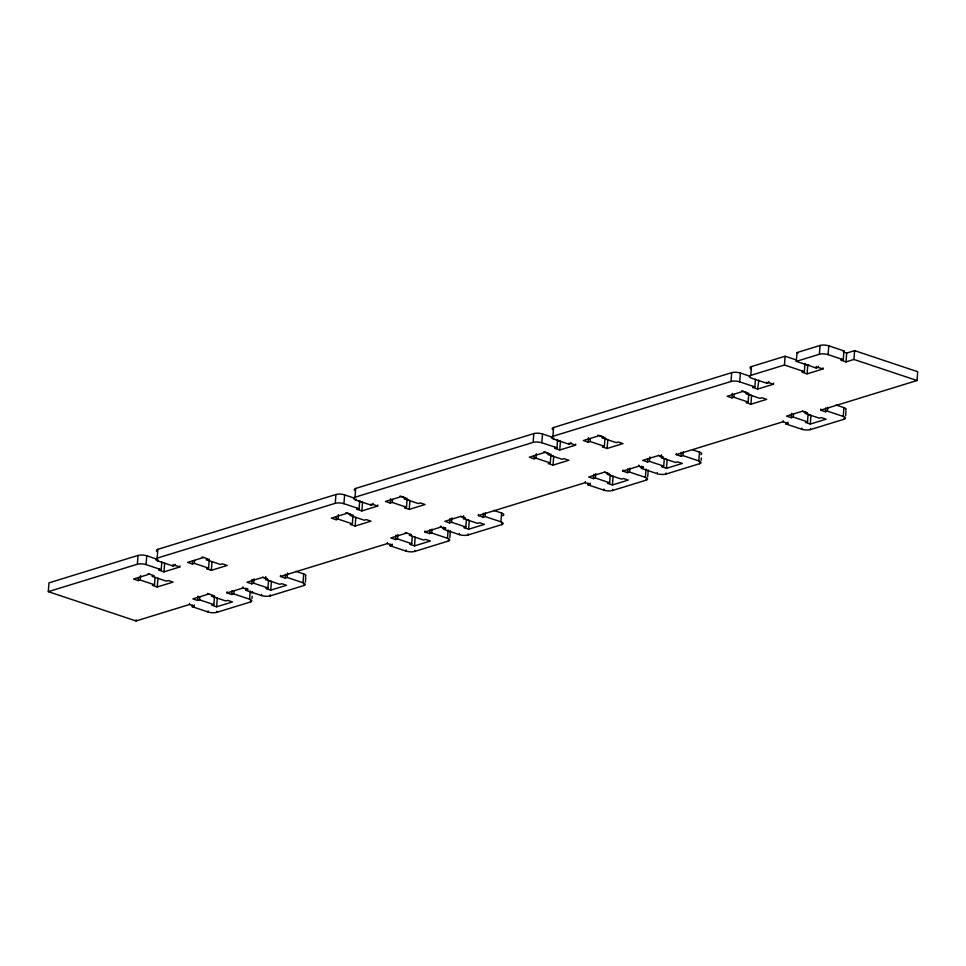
<?xml version="1.0" encoding="UTF-8"?>
<svg xmlns="http://www.w3.org/2000/svg" width="966" height="966" viewBox="0 0 966 966"><rect width="100%" height="100%" fill="white"/><g stroke="black" fill="none" stroke-linecap="round" stroke-linejoin="round"><path stroke-width="1.45" d="M194.287 604.994L194.202 606.093L189.457 604.511L136.025 620.957L48.3 591.651L48.988 582.848L138.041 555.426A6.194 1.944 4.5 0 1 146.747 555.8L157.156 559.278M48.3 591.651L137.353 564.229L138.041 555.426M149.344 574.178L133.513 579.045L138.259 580.638L138.488 577.704M136.025 620.957L136.109 619.858M138.259 580.638L140.239 580.023L140.589 575.627M161.805 561.958L161.201 569.662L146.047 564.603L146.747 555.8M148.052 573.599L154.089 575.76L152.109 576.364L166.357 581.134L168.326 580.518L173.083 582.1L157.253 586.978L152.495 585.396L154.475 584.78L155.055 577.451M179.893 565.883L179.797 566.982L175.051 565.4L173.071 566.004L157.929 560.944A6.194 1.944 4.5 0 1 157.132 558.143L157.832 549.34L335.926 494.507A6.194 1.944 4.5 0 1 344.633 494.882L354.099 498.045M157.929 560.944L158.013 559.845M157.253 586.978L157.941 578.175M179.797 566.982L163.966 571.86L159.221 570.266L159.305 569.167M163.966 571.86L164.667 563.057M173.071 566.004L173.204 564.349M175.051 565.4L175.136 564.301M203.452 557.515L187.621 562.393L192.367 563.975L192.596 561.041M189.457 604.511L189.541 603.412M192.367 563.975L194.347 563.371L194.577 560.437M250.484 600.9L250.387 601.999L216.746 612.359A6.194 1.944 4.5 0 1 208.052 611.985L192.222 606.696L192.355 605.054M208.716 594.005L192.886 598.884L197.632 600.466L197.982 596.07M197.632 600.466L199.612 599.85L199.841 596.928M202.16 556.947L208.197 559.097L206.217 559.712L220.465 564.47L222.446 563.854L227.191 565.448L211.361 570.314L206.615 568.732L208.596 568.129L209.284 559.326M208.052 611.985L208.137 610.886M211.361 570.314L212.049 561.524M207.424 593.438L213.462 595.587L211.482 596.203L225.73 600.961L227.71 600.345L232.456 601.939L216.626 606.805L211.88 605.223L213.86 604.619L214.549 595.817M216.626 606.805L217.314 598.014M216.746 612.359L216.843 611.261M250.387 601.999A6.194 1.944 4.5 0 0 249.602 599.198L233.772 593.909L231.804 594.513L227.046 592.931L227.143 591.832M231.804 594.513L232.106 590.673M233.772 593.909L234.038 590.612M242.973 586.954L242.877 588.053L227.046 592.931M303.904 584.454L303.819 585.553L270.178 595.913A6.194 1.944 4.5 0 1 261.472 595.539L245.654 590.25L245.823 588.053M245.654 590.25L247.634 589.646L247.719 588.548M249.602 599.198L250.254 590.951M265.807 576.617L265.578 579.552L267.558 578.936L262.8 577.354L246.97 582.22L251.728 583.814L252.066 579.407M251.969 598.473L252.15 596.276M251.728 583.814L253.696 583.198L254.046 578.803M261.472 595.539L261.557 594.44M265.578 579.552L279.814 584.309L281.794 583.693L286.54 585.287L270.709 590.154L265.964 588.572L267.944 587.968L268.524 580.626M270.178 595.913L270.263 594.802M270.709 590.154L271.41 581.363L267.848 580.168M303.819 585.553A6.194 1.944 4.5 0 0 303.034 582.752L287.204 577.463L285.224 578.066L280.478 576.485L280.563 575.386M285.224 578.066L285.525 574.215M287.204 577.463L287.554 573.055M303.034 582.752L303.722 573.949L295.813 571.304M305.401 582.027L305.751 577.632M157.132 558.143L335.238 503.31L335.926 494.507M353.061 515.059L352.361 523.862L350.38 524.478L355.138 526.059L370.968 521.181L366.211 519.599L364.242 520.203L349.994 515.446L351.974 514.842L347.229 513.248L331.398 518.126L336.144 519.708L336.373 516.774M336.144 519.708L338.124 519.104L338.462 514.709M359.69 501.04L359.086 508.744L343.932 503.672L344.633 494.882M377.766 504.964L377.682 506.063L372.936 504.469L370.956 505.085L355.814 500.026A6.194 1.944 4.5 0 1 355.017 497.212L355.717 488.422L533.812 433.589A6.194 1.944 4.5 0 1 542.518 433.963L551.984 437.127M355.814 500.026L355.899 498.927M355.138 526.059L355.826 517.257M377.682 506.063L361.852 510.929L357.106 509.348L357.191 508.249M361.852 510.929L362.552 502.139L358.99 500.943M370.956 505.085L371.041 503.986M372.936 504.469L373.021 503.371M407.169 498.408L406.481 507.198L404.5 507.814L409.246 509.396L425.076 504.53L420.331 502.936L418.35 503.552L404.102 498.794L406.082 498.178L401.337 496.596L385.506 501.463L390.252 503.057L390.602 498.649M280.478 576.485L387.342 543.58L387.426 542.481M390.252 503.057L392.232 502.441L392.462 499.507M448.369 539.982L448.272 541.081L414.631 551.441A6.194 1.944 4.5 0 1 405.925 551.067L390.107 545.778L390.24 544.136M390.107 545.778L392.087 545.174L392.172 544.075M406.601 533.087L390.771 537.953L395.517 539.547L395.867 535.14M395.517 539.547L397.497 538.931L397.847 534.536M405.925 551.067L406.022 549.968M409.246 509.396L409.934 500.605L406.372 499.41M405.309 532.52L411.347 534.669L409.367 535.285L423.615 540.042L425.595 539.426L430.341 541.02L414.511 545.887L409.765 544.305L411.733 543.689L412.313 536.359M414.511 545.887L415.199 537.084M414.631 551.441L414.728 550.342M448.272 541.081A6.194 1.944 4.5 0 0 447.487 538.279L431.657 532.99L429.689 533.594L424.931 532.012L425.028 530.914M429.689 533.594L429.991 529.742M431.657 532.99L431.959 529.139M424.931 532.012L440.762 527.134L440.858 526.035M501.789 523.536L501.704 524.635L468.063 534.983A6.194 1.944 4.5 0 1 459.357 534.621L443.539 529.332L443.708 527.134M443.539 529.332L445.519 528.728L445.604 527.629M447.487 538.279L448.139 530.02M463.692 515.699L463.463 518.633L465.443 518.018L460.685 516.436L444.855 521.302L449.601 522.896L449.951 518.488M449.854 537.555L450.204 533.16M449.601 522.896L451.581 522.28L451.931 517.885M459.357 534.621L459.442 533.522M463.463 518.633L477.699 523.391L479.679 522.775L484.425 524.369L468.595 529.235L463.849 527.653L465.829 527.038L466.409 519.708M468.063 534.983L468.148 533.884M468.595 529.235L469.295 520.433L465.733 519.249M501.704 524.635A6.194 1.944 4.5 0 0 500.919 521.821L485.089 516.544L483.109 517.148L478.363 515.566L478.448 514.467M483.109 517.148L483.411 513.296M485.089 516.544L485.391 512.692M500.919 521.821L501.608 513.031L493.698 510.386M355.017 497.212L533.111 442.392L533.812 433.589M550.946 454.141L550.246 462.943L548.265 463.547L553.011 465.141L568.853 460.263L564.096 458.681L562.115 459.285L547.879 454.527L549.859 453.923L545.114 452.33L529.283 457.208L534.029 458.79L534.258 455.855M534.029 458.79L536.009 458.186L536.347 453.779M557.575 440.122L556.971 447.813L541.817 442.754L542.518 433.963M575.651 444.046L575.567 445.145L570.821 443.551L568.841 444.167L553.699 439.107A6.194 1.944 4.5 0 1 552.902 436.294L553.603 427.503L731.697 372.671A6.194 1.944 4.5 0 1 740.403 373.033L749.87 376.197M553.699 439.107L553.784 437.996M553.011 465.141L553.711 456.338L551.332 455.541M575.567 445.145L559.737 450.011L554.991 448.429L555.076 447.33M559.737 450.011L560.437 441.22L556.875 440.025M568.841 444.167L568.926 443.068M570.821 443.551L570.906 442.452M605.054 437.489L604.354 446.28L602.386 446.896L607.131 448.478L622.961 443.599L618.216 442.017L616.236 442.633L601.987 437.864L603.967 437.26L599.222 435.678L583.392 440.544L588.137 442.138L588.487 437.731M478.363 515.566L585.227 482.662L585.311 481.563M588.137 442.138L590.117 441.522L590.347 438.588M646.242 479.064L646.157 480.162L612.516 490.511A6.194 1.944 4.5 0 1 603.81 490.148L587.992 484.86L588.125 483.205M587.992 484.86L589.972 484.256L590.057 483.157M610.198 475.441L609.618 482.771L607.65 483.386L612.396 484.968L628.226 480.09L623.481 478.508L621.5 479.112L607.252 474.354L609.232 473.751L604.487 472.169L588.656 477.035L593.402 478.629L593.752 474.221M593.402 478.629L595.382 478.013L595.732 473.618M603.81 490.148L603.907 489.05M607.131 448.478L607.819 439.675L604.257 438.492M612.396 484.968L613.084 476.166L609.522 474.982M612.516 490.511L612.613 489.412M646.157 480.162A6.194 1.944 4.5 0 0 645.373 477.349L629.542 472.072L627.562 472.676L622.816 471.094L622.901 469.995M627.562 472.676L627.876 468.824M629.542 472.072L629.844 468.22M622.816 471.094L638.647 466.216L638.731 465.117M699.674 462.605L699.589 463.716L665.948 474.065A6.194 1.944 4.5 0 1 657.242 473.702L641.424 468.413L641.593 466.216M641.424 468.413L643.392 467.798L643.489 466.699M645.373 477.349L646.025 469.102M661.577 454.769L661.348 457.703L663.316 457.099L658.571 455.517L642.74 460.384L647.486 461.965L647.727 459.043M647.739 476.636L648.089 472.229M647.486 461.965L649.466 461.362L649.816 456.966M657.242 473.702L657.327 472.603M661.348 457.703L675.584 462.46L677.564 461.857L682.31 463.439L666.48 468.317L661.734 466.735L663.714 466.119L664.294 458.79M665.948 474.065L666.033 472.966M666.48 468.317L667.168 459.514L663.618 458.331M699.589 463.716A6.194 1.944 4.5 0 0 698.804 460.903L682.974 455.614L680.994 456.23L676.248 454.636L676.333 453.537M680.994 456.23L681.296 452.378M682.974 455.614L683.276 451.774M698.804 460.903L699.493 452.112L692.574 449.794M701.171 460.19L701.34 457.981M552.902 436.294L730.996 381.473L731.697 372.671M748.819 393.222L748.131 402.025L746.15 402.629L750.896 404.223L766.726 399.344L761.981 397.763L760 398.366L745.764 393.609L747.744 392.993L742.999 391.411L727.169 396.289L731.914 397.871L732.252 393.476M731.914 397.871L733.894 397.267L734.124 394.333M755.46 379.203L754.857 386.895L739.702 381.836L740.403 373.033M773.537 383.116L773.452 384.214L768.707 382.633L766.726 383.248L751.524 378.165A6.194 1.944 4.5 0 1 750.787 375.376L751.476 366.573L785.117 356.225L796.31 359.956M750.896 404.223L751.596 395.42L749.218 394.623M773.452 384.214L757.622 389.093L752.876 387.511L752.961 386.412M757.622 389.093L758.805 380.145M766.726 383.248L766.811 382.138M768.707 382.633L768.791 381.534M750.787 375.376L784.428 365.015L785.117 356.225M676.248 454.636L783.1 421.744L783.197 420.645M844.127 418.133L844.043 419.244L810.402 429.592A6.194 1.944 4.5 0 1 801.695 429.23L785.877 423.941L785.962 422.842M785.877 423.941L787.858 423.325L787.942 422.227M808.083 414.523L807.504 421.852L805.523 422.456L810.281 424.05L826.111 419.172L821.354 417.59L819.385 418.193L805.137 413.436L807.117 412.832L802.372 411.238L786.541 416.117L791.287 417.698L791.637 413.303M823.008 367.889L822.923 368.988L818.178 367.406L816.198 368.01L796.298 361.369L796.998 352.566L820.086 345.454A6.194 1.944 4.5 0 1 828.792 345.828L843.934 350.887L843.246 359.69L841.265 360.294L841.35 359.195M791.287 417.698L793.267 417.095L793.497 414.16M822.923 368.988L807.093 373.866L802.348 372.272L802.432 371.173M802.348 372.272L804.328 371.668L804.932 363.965M801.695 429.23L801.792 428.131M807.093 373.866L807.781 365.063L808.771 364.762M810.281 424.05L810.969 415.247L807.407 414.064M810.402 429.592L810.486 428.493M816.198 368.01L816.33 366.368M818.178 367.406L818.262 366.307M796.298 361.369L819.385 354.256L820.086 345.454M844.043 419.244A6.194 1.944 4.5 0 0 843.258 416.431L827.427 411.142L825.447 411.757L820.702 410.176L820.786 409.065M843.246 359.69L828.091 354.631L828.792 345.828M825.447 411.757L825.749 407.906M827.427 411.142L827.729 407.302M841.265 360.294L846.011 361.888L846.699 353.085L854.62 350.646L917.7 371.717L917.012 380.519L820.702 410.176M843.258 416.431L843.946 407.64L836.037 404.995M845.624 415.718L845.975 411.311M846.011 361.888L853.932 359.449L854.62 350.646M843.064 351.153L843.934 350.887M159.221 570.266L161.201 569.662M357.106 509.348L359.086 508.744M554.991 448.429L556.971 447.813M752.876 387.511L754.857 386.895M192.222 606.696L194.202 606.093M843.741 352.095L846.699 353.085M853.932 359.449L917.012 380.519M796.998 352.566L798.242 352.976M804.231 363.88L807.781 365.063M784.428 365.015L804.328 371.668M741.707 390.844L745.981 392.268M802.505 411.154L806.779 412.579M733.894 397.267L748.131 402.025M793.267 417.095L807.504 421.852M783.1 421.744L787.858 423.325M597.93 435.098L602.204 436.535M658.703 455.421L661.553 456.375M590.117 441.522L604.354 446.28M649.466 461.362L663.714 466.119M639.142 466.24L642.112 467.23M638.647 466.216L643.392 467.798M543.822 451.762L548.096 453.187M604.619 472.072L607.469 473.026M536.009 458.186L550.246 462.943M595.382 478.013L609.618 482.771M585.227 482.662L589.972 484.256M400.045 496.029L404.319 497.454M460.818 516.339L463.668 517.293M392.232 502.441L406.481 507.198M451.581 522.28L465.829 527.038M440.267 526.832L444.227 528.148M440.762 527.134L445.519 528.728M345.937 512.68L350.211 514.105M338.124 519.104L352.361 523.862M397.497 538.931L411.733 543.689M387.342 543.58L392.087 545.174M262.933 577.257L265.783 578.211M194.347 563.371L208.596 568.129M253.696 583.198L267.944 587.968M242.381 587.751L247.634 589.646M140.239 580.023L154.475 584.78M199.612 599.85L213.86 604.619M730.996 381.473A6.194 1.944 4.5 0 1 739.702 381.836M843.946 407.64A6.194 1.944 4.5 0 1 845.648 410.043M553.023 429.701A6.194 1.944 4.5 0 1 553.603 427.503M699.493 452.112A6.194 1.944 4.5 0 1 700.93 454.66M533.111 442.392A6.194 1.944 4.5 0 1 541.817 442.754M648.258 470.031A6.194 1.944 4.5 0 1 647.763 470.961M354.993 490.523A6.194 1.944 4.5 0 1 355.717 488.422M501.608 513.031A6.194 1.944 4.5 0 1 502.731 515.711M335.238 503.31A6.194 1.944 4.5 0 1 343.932 503.672M450.289 530.745A6.194 1.944 4.5 0 1 449.613 532.037M156.963 551.345A6.194 1.944 4.5 0 1 157.832 549.34M303.722 573.949A6.194 1.944 4.5 0 1 305.425 576.352M137.353 564.229A6.194 1.944 4.5 0 1 146.047 564.603M252.404 591.663A6.194 1.944 4.5 0 1 251.728 592.955M819.385 354.256A6.194 1.944 4.5 0 1 828.091 354.631M751.089 368.879A6.194 1.944 4.5 0 1 751.476 366.573"/></g></svg>
